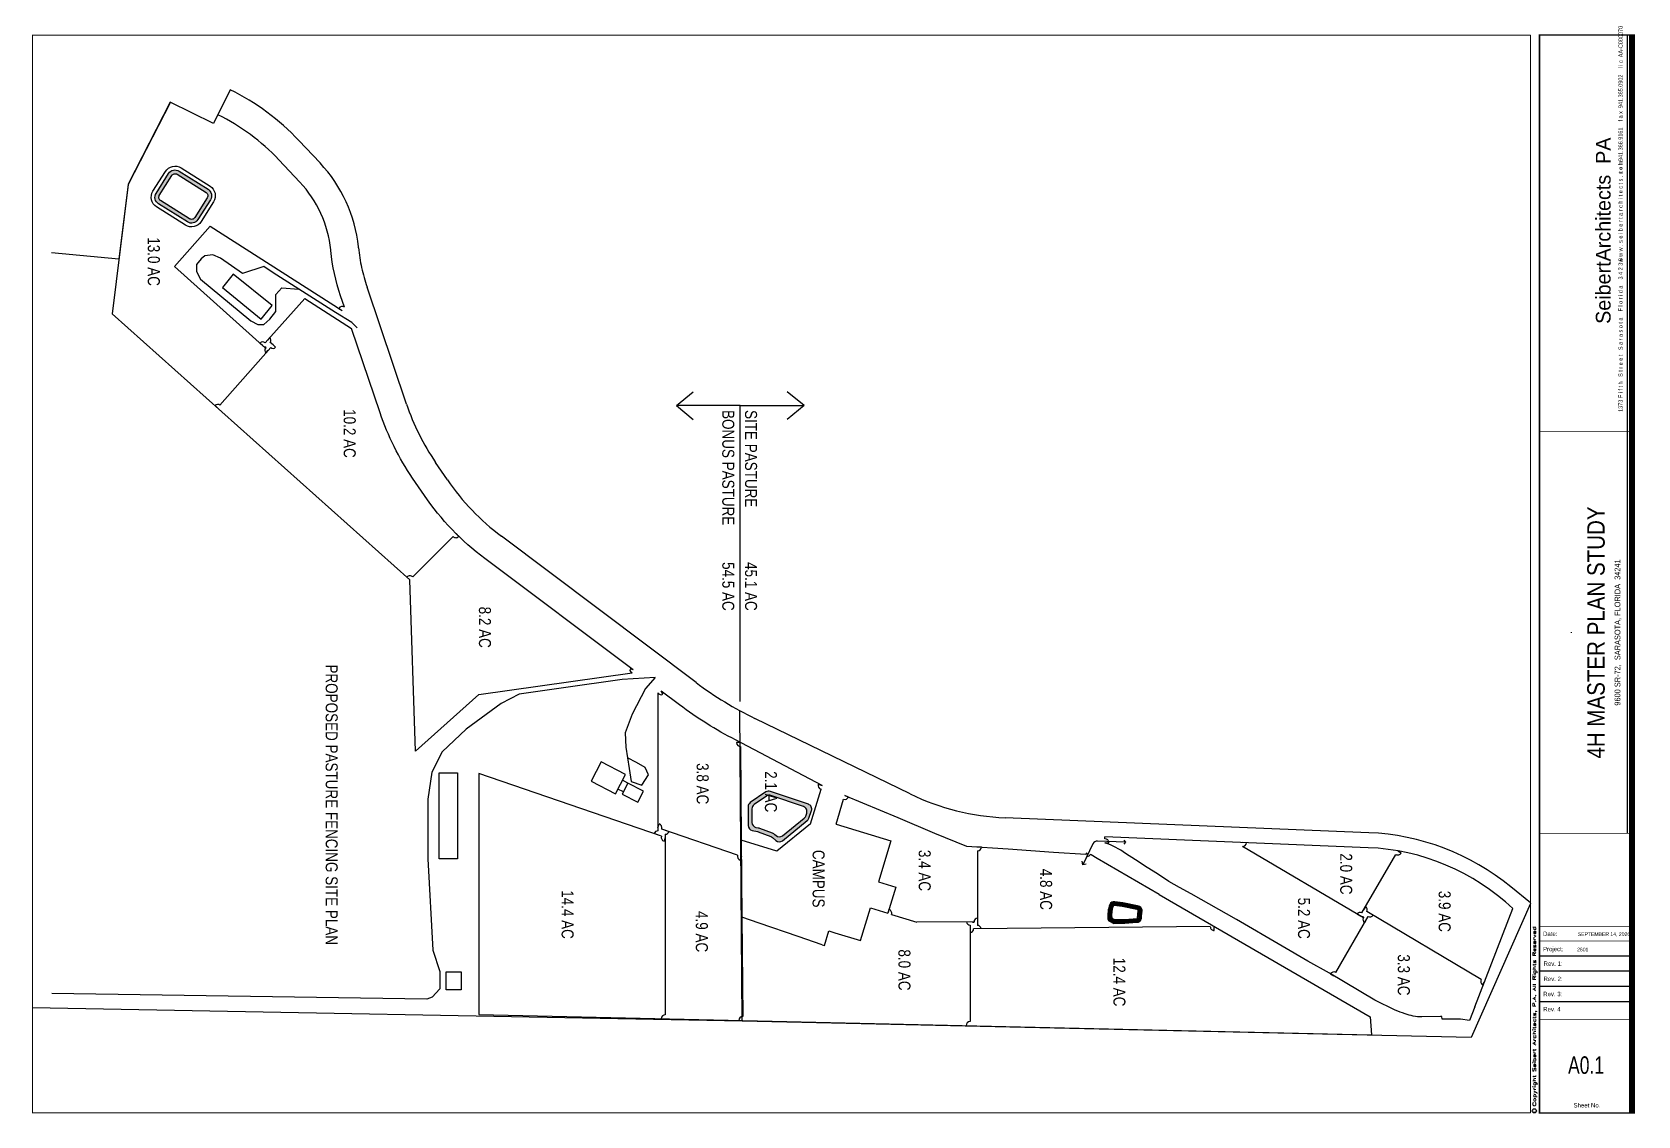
# Paper-space layout 'A0.1 (4)' of a CAD drawing. Header units: inches. Extents: x 1.1 to 35.5, y 0.5 to 23.8.
# The model-space entities are those that its viewports show. They can reach past a viewport. Long polylines and large blocks are cut down to what shows.
import ezdxf
from ezdxf.enums import TextEntityAlignment as Align

# ---------------------------------------------------------------- set-up
doc = ezdxf.new("R2010")
doc.units = ezdxf.units.IN
doc.header["$LTSCALE"] = 0.5
doc.header["$MEASUREMENT"] = 0
doc.linetypes.add('DIVIDE2', pattern=[0.625, 0.25, -0.125, 0, -0.125, 0, -0.125])
for name, color, linetype in [('0-SHEET', 2, 'Continuous'), ('0-TEXT', 30, 'Continuous'), ('A-ANNO-TEXT', 30, 'Continuous'), ('A-DOOR', 51, 'Continuous'), ('A-ELEV-PATT-SH30', 201, 'Continuous'), ('FENCE', 7, 'FEN_LINE'), ('P-BELOW-LIGHT', 143, 'Continuous'), ('P-WALL', 90, 'Continuous'), ('SECTION LINE', 101, 'DIVIDE2')]:
    doc.layers.add(name, color=color, linetype=linetype)
doc.styles.add('1-8T', font='Arial.ttf', dxfattribs={"width": 0.8, "height": 24})
doc.styles.get("Standard").update_dxf_attribs({"font": 'Arial.ttf'})
doc.styles.add('titleblock1', font='Zap601Rm.ttf', dxfattribs={"height": 0.5})
doc.styles.add('titleblock2', font='romans.shx', dxfattribs={"width": 0.8})
doc.linetypes.add('FEN_LINE', pattern='A,0.5,-0.2,[" X ",Standard,S=0.1,R=0,X=-0.1,Y=-0.05],-0.25', length=0.95)

msp = doc.modelspace()

# ---------------------------------------------------------------- hatches: boundary and pattern name
at = {"layer": 'DEFPOINTS'}
h = msp.add_hatch(dxfattribs=at)
h.set_pattern_fill('DASH', color=256, scale=200)
h.paths.add_polyline_path([(-585647.92628, 45209.94022, 0.4239915361), (-585828.03999, 45427.20016), (-586171.17213, 45455.7612, 0.3978401392), (-586435.71412, 45243.05451), (-586580.55854, 44537.43432), (-586620.40784, 44161.35314, 0.3524490293), (-586490.11752, 43915.65755, 0.1217381885), (-585798.56355, 43830.80328, 0.1318925177), (-585711.41341, 43865.86148), (-585589.9338, 44108.75289), (-585602.21919, 44637.62501)])
h.paths.add_polyline_path([(-586257.81494, 45214.53631, -0.4147791025), (-586185.75297, 45276.35238), (-585842.06992, 45247.74549, -0.5790179091), (-585829.49405, 45222.39458), (-585782.05259, 44628.36265), (-585770.9237, 44149.2765), (-585842.05634, 44007.05092, -0.1163351089), (-586421.24048, 44082.04619, -0.3678001871), (-586442.53025, 44131.813), (-586402.48017, 44509.78905)], flags=16)
h = msp.add_hatch(dxfattribs=at)
h.set_pattern_fill('DASH', color=256, scale=200)
h.set_pattern_definition([(0, (-251344.12, 3e-11), (25, 25), [25, -25])])
h.paths.add_polyline_path([(-590506.08322, 29446.30364, 0.1404750154), (-590614.4045, 29522.16933), (-590979.36917, 29647.93575, 0.4156598849), (-591284.84921, 29498.10079), (-591523.47745, 28794.36248), (-591355.79775, 28728.34108), (-591172.47162, 29268.98797, -0.4156598849), (-590866.99158, 29418.82293), (-590721.82235, 29368.79777, -0.1404750154), (-590613.50107, 29292.93209), (-589779.27207, 28262.77808, -0.1555351736), (-589726.26842, 28126.96768), (-589495.12048, 28050.32436, 0.2317559926), (-589542.27418, 28256.13673)])
h.paths.add_polyline_path([(-589702.58396, 27776.76912), (-589551.02536, 27943.84911, 0.1273003081), (-589495.12048, 28050.32436), (-589726.26842, 28126.96768, -0.202768241), (-589788.02325, 27950.49046), (-589835.90507, 27897.70497, 0.0964335083), (-589919.04411, 27760.39817), (-590141.27616, 27155.68682, 0.0374744264), (-590158.48506, 27095.2192), (-590179.66698, 26991.97352, -0.3538637408), (-590412.85188, 26800.21504), (-591071.42707, 26794.95104, -0.2516166895), (-591272.39771, 26900.86076), (-591673.64969, 27496.5395, -0.2340668902), (-591701.88596, 27707.69266), (-591355.79775, 28728.34108), (-591523.47745, 28794.36248), (-591900.98039, 27681.06893, 0.2340668902), (-591872.74412, 27469.91578), (-591367.66039, 26720.09358, 0.2516166895), (-591166.68974, 26614.18386), (-590265.79165, 26621.38474, 0.3538637408), (-590032.60675, 26813.14322), (-589982.15769, 27059.04381, -0.0374744264), (-589972.32404, 27093.59673), (-589750.09198, 27698.30809, -0.0964335083)])
h.paths.add_polyline_path([(-589621.896, 28249.1652), (-589562.93027, 28287.45799), (-589578.61588, 28311.6117), (-589637.58161, 28273.31891)], flags=24)
h.paths.add_polyline_path([(-591405.54333, 28867.10932), (-591348.41788, 28904.20702), (-591364.10349, 28928.36073), (-591421.22893, 28891.26304)], flags=24)
h.paths.add_polyline_path([(-590822.15338, 29455.20744), (-590761.96079, 29494.29696), (-590777.6464, 29518.45067), (-590837.83898, 29479.36115)], flags=24)
h.paths.add_polyline_path([(-590230.63922, 28857.22543), (-590171.67349, 28895.51822), (-590187.3591, 28919.67193), (-590246.32483, 28881.37914)], flags=24)
h.paths.add_polyline_path([(-591429.79585, 27068.77122), (-591372.67041, 27105.86892), (-591388.35601, 27130.02264), (-591445.48146, 27092.92494)], flags=24)
h = msp.add_hatch(dxfattribs=at)
h.set_pattern_fill('ANSI31', color=256)
h.set_pattern_definition([(45, (-167190.57548, 0), (-0.08838834765, 0.08838834765), [])])
h.paths.add_polyline_path([(-621442.86975, -1103.14738), (-620491.78763, -1701.2088, 0.4142135624), (-619995.39639, -1588.09057), (-619123.17879, -201.02474, 0.4142135624), (-619236.29703, 295.3665), (-620187.37915, 893.42792, 0.4142135624), (-620683.77039, 780.30969), (-621555.98799, -606.75614, 0.4142135624)])
h.paths.add_polyline_path([(-621403.61062, -702.57439, 0.4142135624), (-621347.0515, -950.77001), (-620395.96938, -1548.83144, 0.4142135624), (-620147.77376, -1492.27232), (-619275.55616, -105.20649, 0.4142135624), (-619332.11528, 142.98913), (-620283.1974, 741.05055, 0.4142135624), (-620531.39302, 684.49144)], flags=16)

# ---------------------------------------------------------------- linework, layer by layer
at = {"layer": 'A-DOOR', "ltscale": 0.5}
for p, q in [((-582650.67602, 61753.21267), (-582815.86268, 61851.07669)), ((-589057.44679, 57689.62995), (-588961.22078, 57855.77614)), ((-586389.29583, 56144.33107), (-586243.91792, 56060.13331)), ((-585980.93601, 56508.68534), (-586068.79482, 56365.49026)), ((-585624.99643, 56109.28302), (-585769.99705, 56194.12888)), ((-586033.72491, 55744.31775), (-585945.84846, 55887.502)), ((-583176.52974, 54469.34468), (-583079.3001, 54634.90554)), ((-589452.1461, 50262.45434), (-589456.72501, 50262.64229)), ((-589444.27212, 50454.29282), (-589452.1461, 50262.45434)), ((-585249.29398, 48916.83299), (-585441.2846, 48914.93465)), ((-589443.20211, 43683.61696), (-589443.20211, 43875.61696)), ((-588971.12194, 42804.72653), (-588783.80057, 42846.85374)), ((-589234.13211, 37780.432), (-589246.68906, 37588.84306)), ((-580704.45082, 37044.17121), (-580700.11871, 37236.12233)), ((-586259.3729, 33352.97511), (-586075.65023, 33297.2079)), ((-591631.2403, 31416.83846), (-591705.06828, 31239.60012)), ((-592245.50649, 29974.50035), (-592189.73928, 30158.22302)), ((-594236.66348, 26253.62803), (-594235.13902, 26061.63409)), ((-588797.4255, 26296.81639), (-588615.76233, 26234.66744)), ((-580950.59983, 26167.86422), (-580946.26812, 26359.86499)), ((-596541.32596, 22532.54289), (-596694.86466, 22455.82458)), ((-590163.99789, 22302.28589), (-590345.66106, 22364.43484)), ((-590043.32828, 22655.00662), (-589981.17934, 22836.66979)), ((-589820.71756, 22302.28589), (-589882.86651, 22120.62272)), ((-589700.04796, 22655.00662), (-589518.38479, 22592.85767)), ((-581034.21293, 22463.0555), (-581029.88082, 22655.00662)), ((-597705.5686, 21109.71179), (-597742.15494, 20967.66306)), ((-604221.74505, 12645.97305), (-604085.86676, 12781.62367)), ((-602018.87777, 10439.4085), (-602146.7328, 10296.17062)), ((-614991.65304, 7040.32352), (-614888.36056, 7202.17117)), ((-613132.52867, 4013.54395), (-613246.66568, 3890.26888)), ((-613604.19244, 3735.97403), (-613478.06146, 3625.00117)), ((-613334.90447, 3275.93537), (-613220.75228, 3399.19638)), ((-612861.46166, 3552.30879), (-612987.09602, 3663.84357)), ((-610345.79047, 1115.27034), (-610231.63827, 1238.53134))]:
    msp.add_line(p, q, dxfattribs=at)
for centre, radius, start, end in [((-582815.86268, 61851.07669), 192, 239.3555887791, 329.3555887791), ((-589057.44679, 57689.62995), 192, 329.9220913843, 59.9220913851), ((-586243.91792, 56060.13331), 168, 60.1656034981, 149.9220913827), ((-586068.79482, 56365.49026), 168, 330.1656034946, 58.4683761833), ((-585769.99705, 56194.12888), 168, 239.9220913836, 329.6663331712), ((-585945.84846, 55887.502), 168, 149.9220913827, 238.4613171286), ((-583079.3001, 54634.90554), 192, 149.9220913843, 239.5753765056), ((-589452.1461, 50262.45434), 192, 0.0000000001, 87.6496222882), ((-585441.2846, 48914.93465), 192, 270.5665026052, 0.5665026054), ((-589443.20211, 43683.61696), 192, 90, 180), ((-588971.12194, 42804.72653), 192, 12.6745321796, 63.966739827), ((-589246.68906, 37588.84306), 192, 0, 86.2501358822), ((-585326.68755, 37588.12905), 168, 91.4537152028, 179.7564878911), ((-585671.13302, 37589.59298), 168, 180.2557582151, 270), ((-585672.63531, 37236.12233), 168, 271.4607742586, 0.0000000002), ((-585328.18362, 37236.12233), 168, 0, 89.7564878885), ((-580700.11871, 37236.12233), 192, 180, 268.7071222868), ((-586075.65023, 33297.2079), 192, 73.1148495614, 163.1148495617), ((-591705.06828, 31239.60012), 192, 343.1148495613, 67.3860102816), ((-592189.73928, 30158.22302), 192, 253.1148495614, 343.1148495613), ((-594236.66348, 26253.62803), 192, 270.4549273836, 0.4549273834), ((-588797.4255, 26296.81639), 192, 251.1136240068, 341.1136240036), ((-580946.26772, 26359.81534), 192, 180.4431391364, 268.7071222868), ((-596694.86466, 22455.82458), 171.63866, 296.5498111432, 26.5498111436), ((-590163.99789, 22302.28589), 192, 71.113624005, 161.1136240047), ((-589820.71756, 22302.28589), 192, 180, 251.113624005), ((-590043.32828, 22655.00662), 192, 0, 71.1136240068), ((-589700.04796, 22655.00662), 192, 251.1136240068, 341.1136240037), ((-581029.88082, 22655.00662), 192, 180, 268.7071222868), ((-597705.5686, 21109.71179), 146.6847, 255.5567123295, 345.5567123298), ((-604221.74505, 12645.97305), 192, 314.9519579628, 45.3822996123), ((-602018.87777, 10439.4085), 192, 134.9519579628, 228.2476997624), ((-614888.36056, 7202.17117), 192, 147.4536499764, 237.4536499757), ((-613246.66568, 3890.26888), 168, 318.9014710286, 47.2042437169), ((-613478.06146, 3625.00117), 168, 48.9014710321, 138.6579589165), ((-613220.7596, 3399.19295), 167.99251, 138.24516464, 227.1982237866), ((-612987.09602, 3663.84357), 168, 228.6579589182, 318.402200705), ((-610231.6456, 1238.52792), 167.99251, 138.24516464, 227.1982237866)]:
    msp.add_arc(centre, radius, start, end, dxfattribs=at)
at = {"layer": 'A-ELEV-PATT-SH30', "ltscale": 0.5, "flags": 128}
for points in [[(-585907.32783, 56006.25106), (-585900.45749, 56002.31091, 0.4142135624), (-585889.64699, 56005.24108), (-585866.00604, 56046.46311, 0.4142135624), (-585868.93622, 56057.27361), (-585875.80656, 56061.21377, 0.4142135624), (-585886.61705, 56058.28359), (-585910.25801, 56017.06156, 0.4142135624)], [(-585646.45463, 37358.18686), (-585654.37455, 37358.22052, -0.4142135624), (-585662.26082, 37366.17411), (-585662.05886, 37413.69368, -0.4142135624), (-585654.10527, 37421.57995), (-585646.18534, 37421.54629, -0.4142135624), (-585638.29907, 37413.5927), (-585638.50104, 37366.07313, -0.4142135624)], [(-613158.48001, 3506.40995), (-613152.51165, 3501.20369, 0.4142135624), (-613141.33704, 3501.96579), (-613110.09948, 3537.77592, 0.4142135624), (-613110.86158, 3548.95054), (-613116.82994, 3554.1568, 0.4142135624), (-613128.00455, 3553.3947), (-613159.2421, 3517.58457, 0.4142135624)]]:
    msp.add_lwpolyline(points, format="xyb", close=True, dxfattribs=at)
at = {"layer": 'DEFPOINTS'}
msp.add_lwpolyline([(-586185.57052, 45276.33799, 0.4155788716), (-586257.81494, 45214.53631), (-586402.48017, 44509.78905), (-586442.53025, 44131.813, 0.3678001871), (-586421.24048, 44082.04619, 0.1163351089), (-585842.05634, 44007.05092), (-585770.9237, 44149.2765), (-585782.05259, 44628.36265), (-585829.49405, 45222.39458, 0.5736974645), (-585841.8099, 45247.72763, 0.5736974645)], format="xyb", dxfattribs=at)
for points in [[(-589779.27207, 28262.77808), (-590613.50107, 29292.93209, 0.1404750154), (-590721.82235, 29368.79777), (-590866.99158, 29418.82293, 0.4156598849), (-591172.47162, 29268.98797), (-591701.88596, 27707.69266, 0.2340668902), (-591673.64969, 27496.5395), (-591272.39771, 26900.86076, 0.2516166895), (-591071.42707, 26794.95104), (-590412.85188, 26800.21504, 0.3538637408), (-590179.66698, 26991.97352), (-590158.48506, 27095.2192, -0.0374744264), (-590141.27616, 27155.68682), (-589919.04411, 27760.39817, -0.0964335083), (-589835.90507, 27897.70497), (-589788.02325, 27950.49046, 0.369971423)], [(-621403.61062, -702.57439), (-620531.39302, 684.49144, -0.4142135624), (-620283.1974, 741.05055), (-619332.11528, 142.98913, -0.4142135624), (-619275.55616, -105.20649), (-620147.77376, -1492.27232, -0.4142135624), (-620395.96938, -1548.83144), (-621347.0515, -950.77001, -0.4142135624)]]:
    msp.add_lwpolyline(points, format="xyb", close=True, dxfattribs=at)
at = {"layer": 'FENCE'}
for p, q in [((-582913.7267, 61685.89003), (-586160.33879, 56205.86776)), ((-586091.22637, 55971.69976), (-588891.3006, 57593.40394)), ((-583245.44628, 54731.13155), (-585923.06037, 56281.91113)), ((-585853.57618, 56048.39443), (-589260.1461, 50262.45434)), ((-585439.38626, 48722.94404), (-585327.46961, 37404.12081)), ((-589635.20211, 43683.61696), (-589726.76016, 43683.61696)), ((-589054.68906, 37588.84306), (-585494.68603, 37588.84306)), ((-585671.84704, 37421.5945), (-585652.30117, 34691.9132)), ((-585504.63531, 37236.12233), (-580892.11871, 37236.12233)), ((-586019.88302, 33480.93057), (-585652.30117, 34691.9132)), ((-587575.54474, 32845.39003), (-587323.43335, 33675.96018)), ((-587323.43335, 33675.96018), (-586075.65023, 33297.2079)), ((-590353.226, 29600.7675), (-589049.20331, 27990.48518)), ((-589049.20331, 27990.48518), (-589565.15013, 26290.72054)), ((-585601.49353, 27150.97457), (-585885.64743, 26320.38452)), ((-594044.66954, 26255.15249), (-589565.15013, 26290.72054)), ((-589565.15013, 26290.72054), (-585885.80118, 26319.93511)), ((-588859.57445, 26115.15321), (-590101.84894, 22483.94906)), ((-589762.19691, 22473.34345), (-592752.40909, 13732.86698)), ((-589851.32828, 22655.00662), (-581221.88082, 22655.00662)), ((-596530.11059, 13732.86698), (-593824.16833, 10703.93757)), ((-602154.52839, 10575.28679), (-604086.09444, 12510.09476)), ((-602018.87777, 10439.4085), (-614732.78862, -3804.17402)), ((-593824.16833, 10703.93757), (-602018.87777, 10439.4085)), ((-618917.84821, 888.41951), (-614888.36056, 7202.17117)), ((-615466.62341, 5403.875), (-614033.78178, 7648.97587)), ((-615466.62341, 5403.875), (-613346.08221, 3511.06666)), ((-613244.75664, 3888.50135), (-613367.62567, 3751.60265)), ((-613097.53181, 3537.24209), (-616994.39273, -828.46888)), ((-610357.76606, 1349.50139), (-613120.06419, 3779.83309)), ((-623826.88036, 1049.51525), (-624847.83954, -1025.16091)), ((-624247.77625, 1256.54958), (-623826.88036, 1049.51525)), ((-618917.84821, 888.41951), (-616994.39273, -828.46888)), ((-624844.82658, -1019.03831), (-620910.93036, -3045.64347)), ((-620910.93036, -3045.64347), (-614732.78862, -3804.17402))]:
    msp.add_line(p, q, dxfattribs=at)
for points in [[(-581595.49244, 61379.41), (-586299.44823, 63197.46421, 0.1803774814), (-589210.00633, 56273.59488), (-589726.76016, 43683.61696)], [(-581137.92202, 59799.768), (-581135.16098, 59742.00256), (-581115.49913, 58840.57189, -0.0737679721), (-581265.25247, 58040.47966, -0.018840216), (-581446.74696, 57572.50982), (-581925.17911, 56600.12159), (-583205.46371, 54420.07644), (-583786.65856, 53392.8709)], [(-583786.65856, 53392.8709), (-584496.73764, 52164.70815), (-585773.63198, 49972.55264), (-587003.4021, 47807.57448), (-587306.08008, 47252.16529), (-587599.27772, 46746.45922), (-587963.09477, 46205.13868), (-588264.92056, 45704.06887), (-588621.04146, 45141.05049), (-588930.67243, 44666.82968, 0.072540669), (-589440.4807, 43697.21176, 0.0206057133), (-589443.20211, 43683.61696, 0.0206057133)], [(-594364.75462, 26009.28875, -0.0429514255), (-596039.08778, 23329.22538), (-596694.86466, 22455.82458)], [(-597705.5686, 21109.71179), (-603030.92261, 14017.10356, -0.0821429728), (-606046.402, 11134.66168), (-606876.37338, 10568.15367, -0.0683606838), (-609993.15445, 9014.54919), (-614033.78178, 7648.97587)], [(-615050.20821, 7305.46366), (-615585.7992, 7124.45494, -0.0559828453), (-617752.39956, 6653.45536), (-617791.07665, 6649.48829, 0.1646773725), (-621030.33887, 5169.23662), (-622099.96208, 4162.61871, 0.0898707178), (-624247.77625, 1256.54958)]]:
    msp.add_lwpolyline(points, format="xyb", dxfattribs=at)
for points in [[(-581595.49244, 61379.41), (-580951.79072, 61130.62267), (-581006.82428, 60699.67314)], [(-581006.82428, 60699.67314), (-581004.0293, 59815.84579)], [(-581004.0293, 59815.84579), (-581137.92202, 59799.768)], [(-586972.70737, 46274.53893), (-581115.90196, 56372.52376)], [(-581115.90196, 56372.52376), (-580266.00564, 56440.91987)], [(-580946.26812, 26359.86499), (-580945.5827, 26359.87047), (-580266.69065, 56440.86474)], [(-586972.70737, 46274.53893), (-588691.02608, 43305.86017), (-588863.4014, 43025.26136), (-588886.85452, 42977.2461)], [(-591705.06828, 31239.60012), (-590647.76763, 33777.85477), (-589906.19622, 35537.54031), (-589281.67177, 37055.09066), (-589150.49417, 39056.54679), (-588999.3793, 41219.26017), (-588898.46164, 42763.95999)], [(-588971.12194, 42804.72653), (-588898.46164, 42763.95999)], [(-590337.56003, 30824.50645), (-589542.87733, 33442.55446), (-587575.54474, 32845.39003)], [(-585144.45068, 30757.23609), (-584769.18385, 31993.53654), (-586327.76448, 32466.62834), (-586075.65023, 33297.2079)], [(-590337.56003, 30824.50645), (-591521.34562, 31183.83291)], [(-584569.44493, 30165.28872), (-584535.88681, 30263.17671), (-585231.08817, 30476.28834), (-585144.45068, 30757.23609)], [(-592189.73928, 30158.22302), (-594364.75462, 26009.28875)], [(-590353.226, 29600.7675), (-592006.01661, 30102.45581)], [(-584569.44493, 30165.28872), (-584964.48027, 29012.98269), (-585601.49353, 27150.97457)], [(-592752.40909, 13732.86698), (-581231.24284, 13732.86698), (-580946.26772, 26359.81534)], [(-585885.64743, 26320.38452), (-581138.26198, 26358.33038)], [(-596618.14635, 22302.28589), (-590012.71756, 22302.28589)], [(-596530.11059, 13732.86698), (-597563.51987, 21073.12546)]]:
    msp.add_lwpolyline(points, dxfattribs=at)
at = {"layer": 'P-BELOW-LIGHT'}
for p, q in [((-610341.24223, 29292.96497), (-611006.69635, 28486.73813)), ((-610341.24223, 26238.04916), (-610341.24223, 29292.96497)), ((-610341.24223, 29292.96497), (-609675.78812, 28486.73813)), ((-596198.70119, 26238.04916), (-610341.24223, 26238.04916)), ((-610341.24223, 26238.04916), (-610341.24223, 23183.13336)), ((-610341.24223, 23183.13336), (-611006.69635, 23989.3602)), ((-610341.24223, 23183.13336), (-609675.78812, 23989.3602)), ((-592300.54559, 20869.14334), (-592433.06012, 20612.31206)), ((-591872.67597, 20648.37994), (-592005.1905, 20391.54867))]:
    msp.add_line(p, q, dxfattribs=at)
for points in [[(-586171.17213, 45455.7612, 0.3978401392), (-586435.71412, 45243.05451), (-586580.55854, 44537.43432), (-586620.40784, 44161.35314, 0.3524490293), (-586490.11752, 43915.65755, 0.1217381885), (-585798.56355, 43830.80328, 0.1318925177), (-585711.41341, 43865.86148), (-585589.9338, 44108.75289), (-585602.21919, 44637.62501), (-585647.92628, 45209.94022, 0.4239915361), (-585828.03999, 45427.20016)], [(-589472.64306, 44670.05487), (-589527.39903, 43336.00285, 0.2977192074), (-589392.93522, 43110.51091), (-588388.92692, 42620.10167)]]:
    msp.add_lwpolyline(points, format="xyb", dxfattribs=at)
for points in [[(-585828.03999, 45427.20016), (-586171.17213, 45455.7612)], [(-589567.51161, 44594.93556), (-589472.64306, 44670.05487), (-589377.81912, 44588.39937)], [(-585842.97088, 45247.82049), (-586186.10302, 45276.38152)], [(-588414.74769, 42788.90213), (-588388.92692, 42620.10167), (-588570.64927, 42592.30429)], [(-597343.19749, 22162.41341), (-597252.66513, 20586.659), (-596857.86077, 17782.38179), (-596555.55234, 15665.23246), (-596100.83522, 14796.51495), (-594881.05603, 13135.64161), (-593798.83826, 11978.72097), (-592818.92796, 11481.43254), (-591532.79608, 11290.16771), (-588677.27738, 11290.16771), (-584313.69262, 11540.89195), (-583291.2398, 11863.56245), (-582460.97821, 11863.56245), (-582061.22348, 11510.16165), (-581968.25991, 11250.08068), (-582233.38137, -6684.06428)], [(-597343.19749, 22162.41341), (-596815.54505, 21699.48966), (-595598.30284, 21066.5371), (-594702.68884, 20740.17109), (-594021.18784, 20758.5001), (-592987.81874, 20925.32054), (-592366.54342, 21025.61522), (-592192.91942, 21536.99734), (-592693.70612, 21854.75171), (-593042.8665, 21690.56139), (-593276.79241, 21282.23531), (-593504.50329, 20841.91032)], [(-614063.73499, 7911.6706), (-614317.2228, 7658.64325), (-614789.79052, 6872.59668), (-616687.8036, 3890.64294), (-616996.09579, 3453.47649), (-616660.51099, 2422.83573), (-617397.15914, 1375.83535), (-617545.79231, 1006.26992), (-617500.69241, 628.61667), (-617358.7897, 457.79877), (-617094.33465, 235.41368), (-616758.92953, 235.41368), (-616394.49757, 425.56913), (-614401.90774, 2833.82556), (-614225.31045, 3166.76843), (-614225.31045, 3457.31931), (-614479.70677, 3742.68205), (-614843.13082, 4028.0448), (-615258.47313, 4028.0448), (-615647.85568, 4028.0448), (-615974.93757, 4318.59568), (-615906.62973, 5117.9392)]]:
    msp.add_lwpolyline(points, dxfattribs=at)
for points in [[(-589542.27418, 28256.13673), (-590506.08322, 29446.30364, 0.1404750154), (-590614.4045, 29522.16933), (-590979.36917, 29647.93575, 0.4156598849), (-591284.84921, 29498.10079), (-591900.98039, 27681.06893, 0.2340668902), (-591872.74412, 27469.91578), (-591367.66039, 26720.09358, 0.2516166895), (-591166.68974, 26614.18386), (-590265.79165, 26621.38474, 0.3538637408), (-590032.60675, 26813.14322), (-589982.15769, 27059.04381, -0.0374744264), (-589972.32404, 27093.59673), (-589750.09198, 27698.30809, -0.0964335083), (-589702.58396, 27776.76912), (-589551.02536, 27943.84911, 0.369971423)], [(-621708.36536, -510.93789), (-620836.14776, 876.12794, -0.4142135624), (-620091.5609, 1045.80529), (-619140.47877, 447.74387, -0.4142135624), (-618970.80142, -296.843), (-619843.01902, -1683.90882, -0.4142135624), (-620587.60588, -1853.58617), (-621538.688, -1255.52475, -0.4142135624)], [(-621555.98799, -606.75614), (-620683.77039, 780.30969, -0.4142135624), (-620187.37915, 893.42792), (-619236.29703, 295.3665, -0.4142135624), (-619123.17879, -201.02474), (-619995.39639, -1588.09057, -0.4142135624), (-620491.78763, -1701.2088), (-621442.86975, -1103.14738, -0.4142135624)]]:
    msp.add_lwpolyline(points, format="xyb", close=True, dxfattribs=at)
at = {"layer": 'P-WALL'}
for points in [[(-591773.39079, 20597.15281), (-591387.07325, 21345.88899), (-591914.22805, 21617.87951), (-592300.54559, 20869.14334)], [(-592387.31571, 19103.06939), (-591781.94399, 20276.36251), (-592712.32328, 20756.40054), (-593317.69501, 19583.10742)], [(-592791.65956, 12713.98701), (-588670.73806, 12713.98701), (-588670.73806, 11832.51126), (-592791.65956, 11832.51126)], [(-583272.31502, 12894.39697), (-582414.91755, 12894.39697), (-582414.91755, 12179.18178), (-583272.31502, 12179.18178)]]:
    msp.add_lwpolyline(points, close=True, dxfattribs=at)
msp.add_lwpolyline([(-616626.90917, 1990.41282), (-615984.56689, 1469.51579), (-614481.23457, 3323.34463), (-615123.57686, 3844.24165), (-616626.90917, 1990.41282)], dxfattribs=at)
at = {"layer": 'SECTION LINE'}
for p, q in [((-586564.92156, 64043.88481), (-580135.15969, 61205.17811)), ((-580135.15969, 61205.17811), (-580922.11403, 26336.05729)), ((-580922.11403, 26336.05729), (-595759.27752, 26217.46379)), ((-580922.11403, 26336.05729), (-581923.48534, -27992.99506)), ((-625442.01001, 1844.09453), (-623826.89624, 1049.48297)), ((-623826.89624, 1049.48297), (-624847.85542, -1025.19318)), ((-624847.85542, -1025.19318), (-620930.59257, -3043.22941)), ((-620930.59257, -3043.22941), (-617345.86968, -3483.3491)), ((-617345.86968, -3483.3491), (-617653.92552, -6711.11019))]:
    msp.add_line(p, q, dxfattribs=at)
msp.add_lwpolyline([(-586564.92156, 64043.88481), (-587342.36715, 63093.9977, 0.1626301766), (-589925.38957, 56302.95768), (-590639.45644, 38905.7259, -0.1030827088), (-591780.63026, 34369.63044), (-595385.25816, 26943.56825, -0.0480698895), (-597103.41543, 24128.35616), (-604095.25026, 14816.23434, -0.0821429728), (-606796.72901, 12233.93995), (-607626.70039, 11667.43194, -0.0683606838), (-610419.28236, 10275.42918), (-616011.92711, 8385.33493, -0.0559828453), (-617888.2003, 7977.44989), (-617926.87739, 7973.48282, 0.1646773725), (-621942.47724, 6138.4667), (-623012.10045, 5131.84879, 0.0898707178), (-625442.01001, 1844.09453)], format="xyb", dxfattribs=at)

# ---------------------------------------------------------------- texts
at = {"layer": 'A-ANNO-TEXT', "ltscale": 0.5, "style": '1-8T', "width": 0.8}
for s, p in [('3.9 AC', (-587148.81609, 59647.48795)), ('3.3 AC', (-584109.90339, 57694.34993)), ('2.0 AC', (-588936.78207, 54937.13674)), ('5.2 AC', (-586820.96711, 52918.61253)), ('12.4 AC', (-583946.14682, 44087.71323)), ('4.8 AC', (-588201.5321, 40582.62079)), ('3.4 AC', (-589102.88011, 34774.88833)), ('8.0 AC', (-584346.6801, 33806.14118)), ('CAMPUS', (-589102.88011, 29700.04174)), ('2.1 AC', (-592867.14333, 27417.54489)), ('SITE PASTURE', (-610130.03233, 26467.35396)), ('45.1 AC', (-602862.82351, 26467.35396)), ('BONUS PASTURE', (-610130.03233, 25379.06549)), ('54.5 AC', (-602862.82351, 25379.06549)), ('3.8 AC', (-593252.60126, 24153.84323)), ('4.9 AC', (-586181.01856, 24114.79896)), ('14.4 AC', (-587176.46293, 17692.79708)), ('8.2 AC', (-600730.94819, 13737.35215)), ('10.2 AC', (-610172.71635, 7269.04189)), ('PROPOSED PASTURE FENCING SITE PLAN', (-597967.92759, 6406.83405)), ('13.0 AC', (-618391.24316, -2100.83))]:
    msp.add_text(s, height=576, dxfattribs=at).set_placement(p)

psp = doc.layouts.new('A0.1 (4)')

# ---------------------------------------------------------------- linework, layer by layer
at = {"layer": '0-SHEET'}
for p, q in [((35.427, 3.965), (33.427, 3.965)), ((35.427, 3.639), (33.427, 3.639)), ((35.427, 3.313), (33.427, 3.313)), ((35.427, 2.987), (33.427, 2.987))]:
    psp.add_line(p, q, dxfattribs=at)
psp.add_lwpolyline([(35.484, 0.599, 0.0312, 0.0312, 0), (33.434, 0.599, 0.0312, 0.0312, 0), (33.434, 23.729, 0.0312, 0.0312, 0), (35.421, 23.729, 0.125, 0.125, 0), (35.421, 0.599, 0.125, 0.125, 0)], format="xyseb", dxfattribs=at)
at = {"layer": '0-SHEET', "const_width": 0.0125}
for points in [[(33.238, 23.729), (1.076, 23.729), (1.076, 0.599), (33.238, 0.599), (33.238, 23.729)], [(35.419, 15.22), (33.45, 15.22)], [(35.419, 6.599), (33.45, 6.599)], [(35.419, 4.599), (33.45, 4.599)], [(35.427, 4.29), (33.427, 4.29)], [(35.419, 2.599), (33.45, 2.599)]]:
    psp.add_lwpolyline(points, dxfattribs=at)
at = {"layer": '0-TEXT'}
psp.add_line((35.317, 23.729), (35.317, 6.599), dxfattribs=at)
psp.add_circle((33.323, 0.644), 0.0441, dxfattribs=at)

# ---------------------------------------------------------------- texts
at = {"layer": '0-TEXT', "style": 'titleblock1', "width": 0.75}
for s, p in [('t e l  941.366.9161    f a x  941.365.0902    l i c  AA-C000070', (35.221, 20.77)), ('w w w . s e i b e r t a r c h i t e c t s . c o m', (35.221, 18.851)), ('1373 F i f t h   S t r e e t   S a r a s o t a    F l o r i d a    3 4 2 3 6', (35.221, 15.642))]:
    psp.add_text(s, height=0.09375, rotation=90, dxfattribs=at).set_placement(p)
at = {"layer": '0-TEXT', "style": 'titleblock1'}
psp.add_text('SeibertArchitects  PA', height=0.31641, rotation=90, dxfattribs=at).set_placement((34.796, 19.53), align=Align.MIDDLE)
for s, height, width, p in [('4H MASTER PLAN STUDY', 0.375, 0.878415, (34.834, 10.909)), ('9600 SR-72,  SARASOTA, FLORIDA  34241', 0.125, 0.946475, (35.171, 10.909))]:
    psp.add_text(s, height=height, rotation=90, dxfattribs=dict(at, width=width)).set_placement(p, align=Align.CENTER)
for s, height, p in [('.', 0.211, (34.135, 10.909)), ('C ', 0.0441, (33.345, 0.648))]:
    psp.add_text(s, height=height, rotation=90, dxfattribs=at).set_placement(p, align=Align.CENTER)
at = {"layer": '0-TEXT', "style": 'titleblock2', "width": 1.327876}
psp.add_text('Copyright Seibert Architects, P.A. All Rights Reserved', height=0.07032, rotation=90, dxfattribs=at).set_placement((33.358, 0.741), (33.358, 4.601), align=Align.FIT)
at = {"layer": '0-TEXT', "style": 'titleblock1'}
for s, height, p in [('Date:', 0.0938, (33.51, 4.396)), ('Project:', 0.0938, (33.51, 4.07)), ('SEPTEMBER 14, 2026', 0.07875, (34.256, 4.397)), ('Rev. 1:', 0.0938, (33.521, 3.756)), ('Rev. 2:', 0.0938, (33.521, 3.43)), ('Rev. 3:', 0.0938, (33.514, 3.105)), ('Rev. 4', 0.0938, (33.514, 2.779))]:
    psp.add_text(s, height=height, dxfattribs=at).set_placement(p)
psp.add_text('2601', height=0.0787, dxfattribs=at).set_placement((34.362, 4.106), align=Align.MIDDLE)
at = {"layer": '0-TEXT', "style": 'titleblock1', "width": 0.75}
psp.add_text('A0.1', height=0.375, dxfattribs=at).set_placement((34.434, 1.439), align=Align.CENTER)
at = {"layer": '0-TEXT', "style": 'titleblock1'}
psp.add_text('Sheet No.', height=0.0938, dxfattribs=at).set_placement((34.453, 0.717), align=Align.CENTER)

# ---------------------------------------------------------------- viewports
at = {"layer": 'DEFPOINTS', "view_target_point": (-180328.20501, 19496.49054), "view_twist_angle": 270}
psp.add_viewport(center=(17.157, 12.164), size=(32.162, 23.12932), view_center_point=(8711.00059, 421965.37571), view_height=51531.2576055, dxfattribs=at)

doc.saveas('drawing.dxf')
